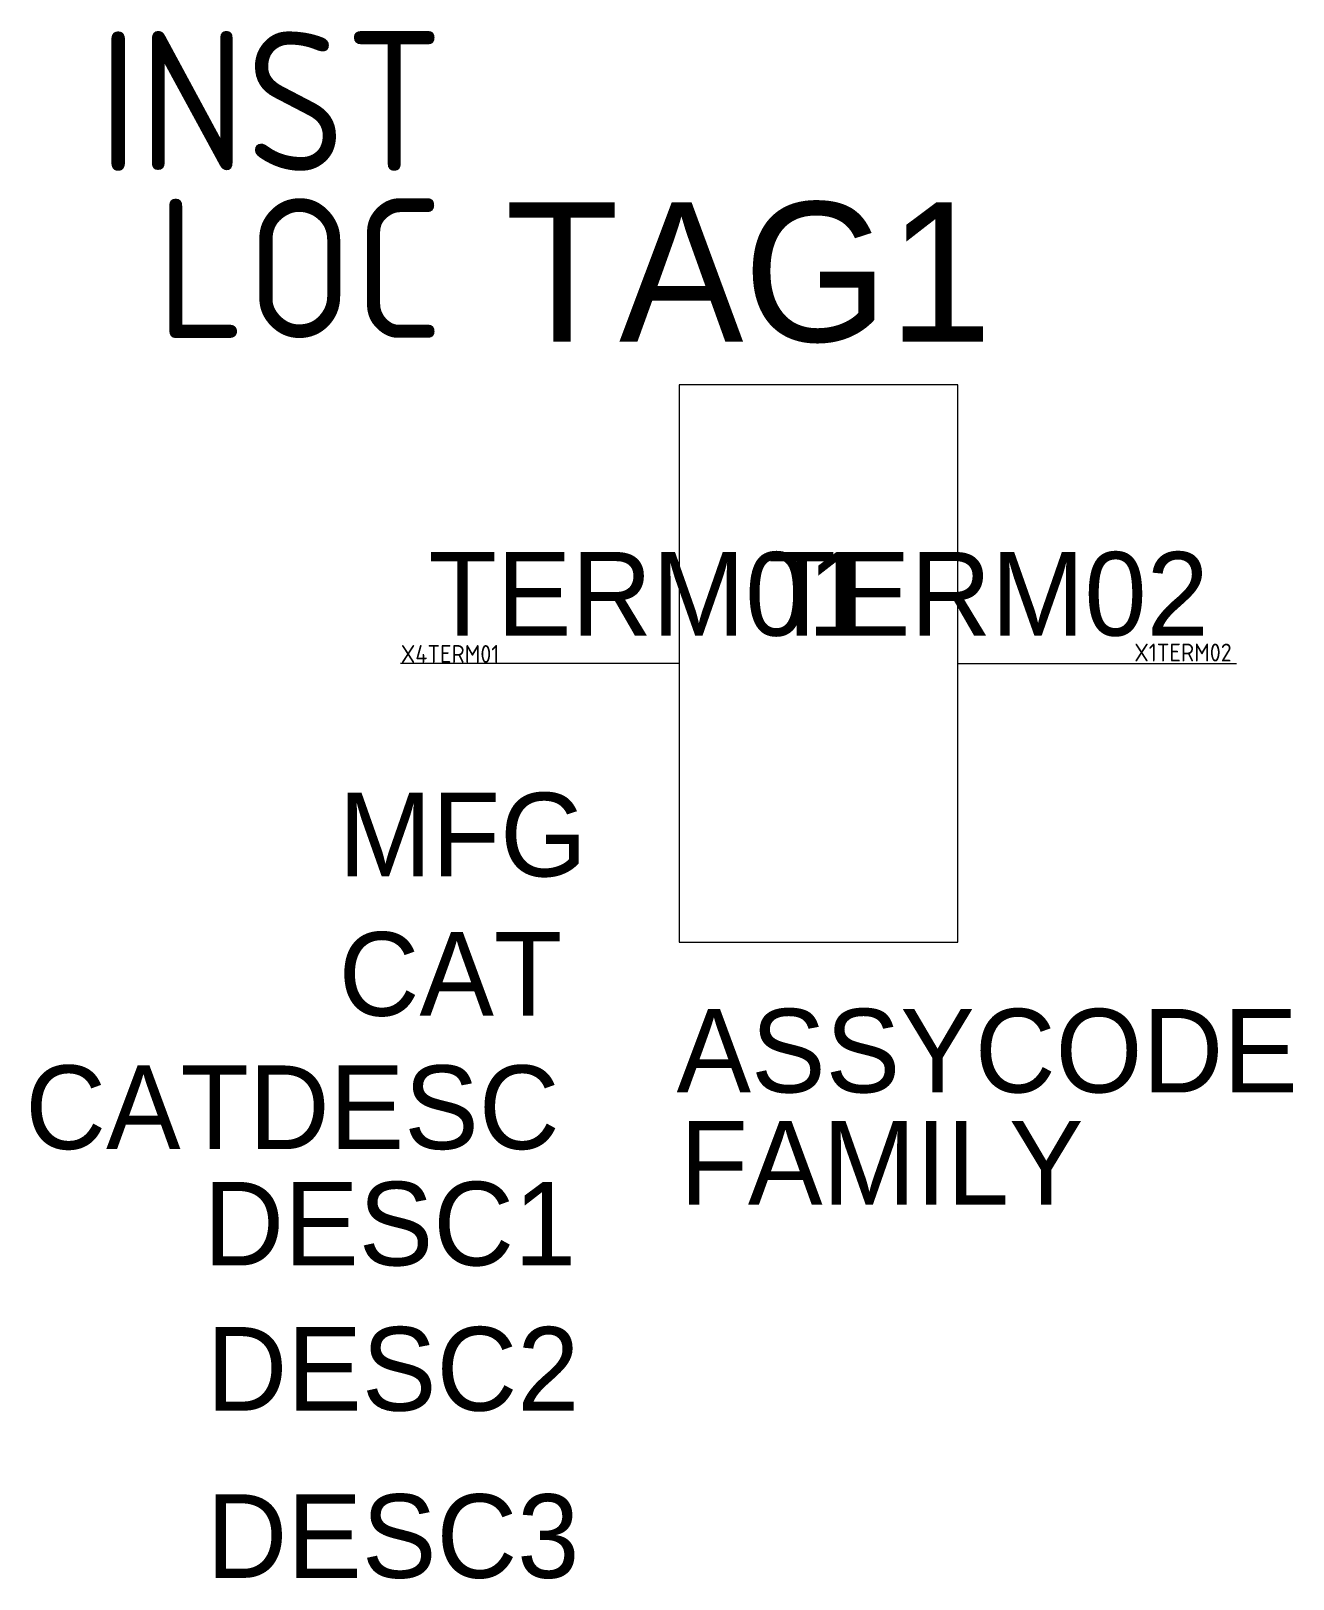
# Model space of a CAD drawing. Extents: x -15.1 to 7.5, y -11.4 to 16.3.
import ezdxf
from ezdxf.enums import TextEntityAlignment as Align

# ---------------------------------------------------------------- set-up
doc = ezdxf.new("R2010")
doc.units = 0
doc.header["$MEASUREMENT"] = 0
doc.styles.add('WD_IEC', font='isocp2.shx', dxfattribs={"width": 0.9, "height": 4})

msp = doc.modelspace()

# ---------------------------------------------------------------- linework, layer by layer
for p, q in [((-3.5, 5), (-8.5, 5)), ((1.5, 5), (6.5, 5))]:
    msp.add_line(p, q)
msp.add_lwpolyline([(1.5, 10), (-3.5, 10), (-3.5, 0), (1.5, 0)], close=True)

# ---------------------------------------------------------------- texts
at = {"style": 'WD_IEC', "flags": 1}
for tag, height, p in [('INST', 2.5, (-7.728, 13.838)), ('LOC', 2.5, (-7.728, 10.838)), ('X1TERM02', 0.32, (6.412, 5.037))]:
    msp.add_attdef(tag, text='', height=height, dxfattribs=at).set_placement(p, align=Align.RIGHT)
for tag, p, s, height in [('TAG1', (-6.62, 10.775), 'K', 2.5), ('TERM01', (-7.997, 5.499), 'A1', 1.5)]:
    msp.add_attdef(tag, p, s, height=height)
msp.add_attdef('TERM02', text='A2', height=1.5).set_placement((6.001, 5.5), align=Align.RIGHT)
msp.add_attdef('X4TERM01', (-8.493, 5.011), '', height=0.32, dxfattribs=at)
at = {"flags": 1}
for tag, p, s in [('MFG', (-9.609, 1.181), ''), ('CAT', (-9.609, -1.319), ''), ('ASSYCODE', (-3.548, -2.695), ''), ('FAMILY', (-3.491, -4.705), 'MS_ACKO')]:
    msp.add_attdef(tag, p, s, height=1.5, dxfattribs=at)
for tag, p in [('CATDESC', (-5.646, -3.71)), ('DESC1', (-5.347, -5.798)), ('DESC2', (-5.29, -8.402)), ('DESC3', (-5.29, -11.402))]:
    msp.add_attdef(tag, text='', height=1.5, dxfattribs=at).set_placement(p, align=Align.RIGHT)

doc.saveas('drawing.dxf')
